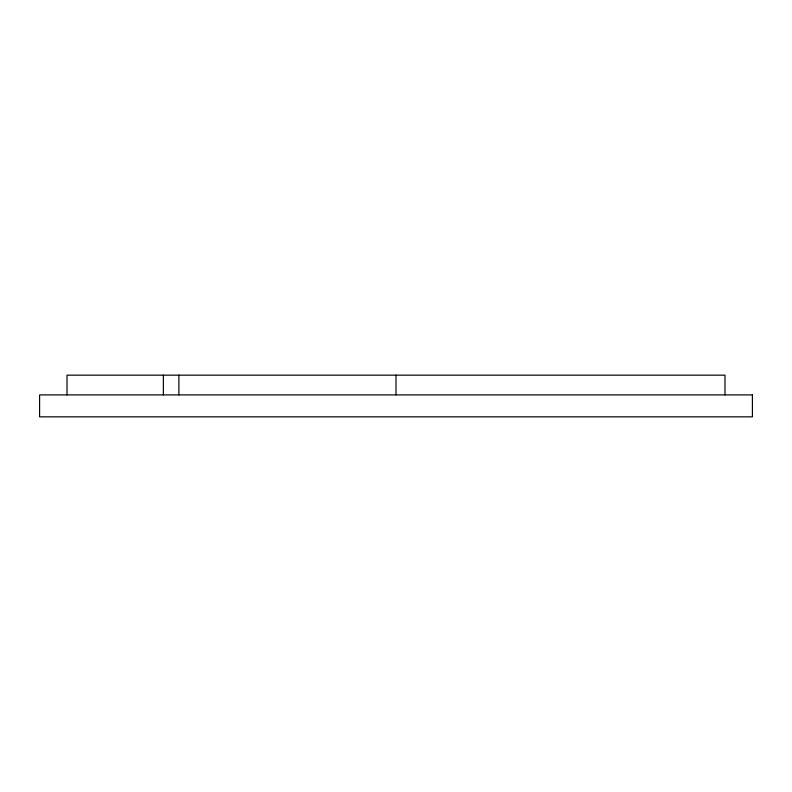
<?xml version="1.0" encoding="UTF-8"?>
<svg xmlns="http://www.w3.org/2000/svg" width="792" height="792" viewBox="0 0 792 792"><rect width="100%" height="100%" fill="white"/><g stroke="black" fill="none" stroke-linecap="round" stroke-linejoin="round"><path stroke-width="1.19" d="M724.987 394.901L724.987 375.161L67.013 375.161L67.013 394.901M396 375.161L396 394.901M178.883 375.161L178.883 394.901M163.37 375.161L163.37 394.901M752.4 394.901L39.6 394.901L39.6 416.839L752.4 416.839L752.4 394.901"/></g></svg>
